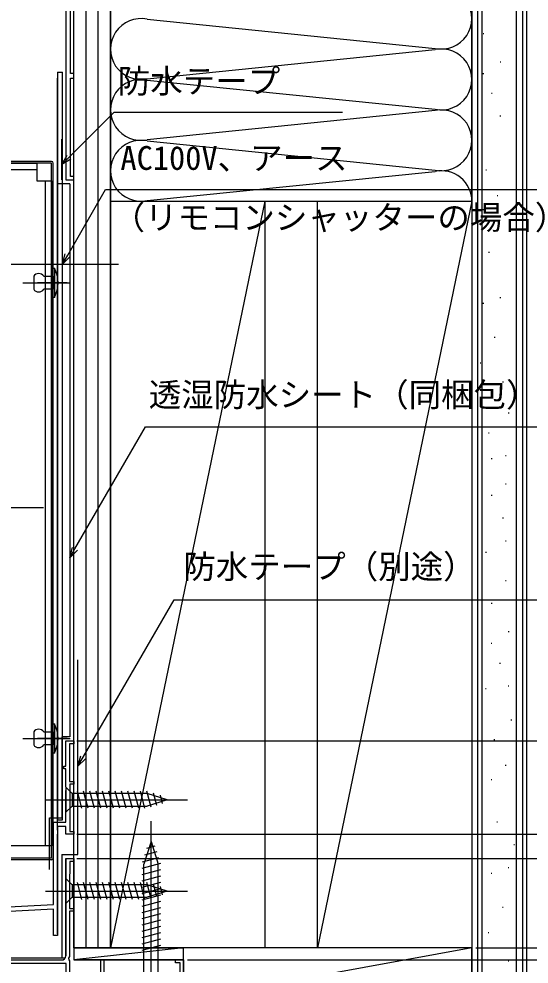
# Model space of a CAD drawing. Units: millimetres, scale not verified. Extents: x -525 to 525, y -783 to 778.
# Drawn here: x -129.8 to -4.2, y 258.3 to 491.2 of the extents above; entities that cross this region are included whole.
import ezdxf
from ezdxf.enums import TextEntityAlignment as Align

# ---------------------------------------------------------------- set-up
doc = ezdxf.new("R2010")
doc.units = ezdxf.units.MM
doc.header["$LTSCALE"] = 4
for name, color, linetype in [('0-2_YKK_11', 7, 'Continuous'), ('0-4_YKK_12', 2, 'Continuous'), ('0-5_YKK_13', 4, 'Continuous'), ('0-7_YKK_D', 6, 'Continuous'), ('0-9_YSS_K', 3, 'Continuous'), ('0-A_YSS_KE', 3, 'Continuous')]:
    doc.layers.add(name, color=color, linetype=linetype)
doc.styles.add('ＭＳ ゴシック', font='')
doc.styles.get('ＭＳ ゴシック').set_extended_font_data('MS Gothic')

msp = doc.modelspace()

# ---------------------------------------------------------------- linework, layer by layer
at = {"layer": '0-2_YKK_11'}
for points in [[(-118.3, 495.595), (-118.3, 451.6), (-116.3, 451.6), (-116.3, 452.4), (-117.1, 452.4), (-117.1, 476.6), (-116.3, 476.6), (-116.3, 477.8), (-117.1, 477.8), (-117.1, 495.6)], [(-190.656, 269.363), (-121.299, 272.998), (-121.299, 293.298), (-118.299, 293.298), (-118.299, 301.039), (-118.179, 301.223), (-118.179, 301.773), (-118.299, 301.956), (-118.299, 306.398), (-118.799, 306.398), (-118.799, 307.098), (-118.299, 307.098), (-118.299, 313.298), (-116.299, 313.298), (-116.299, 312.598), (-117.399, 312.598), (-117.399, 303.298), (-116.299, 303.298), (-116.299, 302.598), (-117.299, 302.598), (-117.299, 290.998), (-116.299, 290.998), (-116.299, 290.298), (-118.299, 290.298), (-118.299, 292.198), (-120.299, 292.198), (-120.299, 265.298), (-121.299, 265.298), (-121.299, 271.796), (-143.018, 270.658)], [(-118.299, 260.3), (-118.299, 284.3), (-116.299, 284.3), (-116.299, 283.6), (-117.299, 283.6), (-117.299, 280.5), (-117.349, 280.368), (-117.399, 280.236), (-117.399, 272), (-116.299, 272), (-116.299, 271.3), (-117.399, 271.3), (-117.399, 260.2), (-117.658, 259.75), (-117.549, 259.34), (-117.399, 259.08), (-117.399, 252.5), (-113.794, 252.121)], [(-175.299, 229), (-175.299, 257.8), (-148.259, 259.217), (-148.107, 259.159), (-147.965, 259.1), (-146.257, 259.1), (-146.073, 258.98), (-145.524, 258.98), (-145.34, 259.1), (-143.695, 259.1), (-143.522, 259.2), (-143.349, 259.3), (-119.299, 259.3)], [(-112.941, 251.414), (-112.653, 251.2), (-109.699, 251.2), (-109.699, 259.3), (-108.899, 259.3), (-108.899, 256.09)], [(-103.274, 251.1), (-90.099, 251.1), (-90.099, 258.6), (-91.299, 258.6), (-91.299, 259.3), (-89.299, 259.3), (-89.299, 245.9), (-90.799, 245.9), (-90.799, 246.6), (-90.099, 246.6), (-90.099, 250), (-111.699, 250)]]:
    msp.add_lwpolyline(points, dxfattribs=at)
msp.add_lwpolyline([(-153.699, 252.2), (-118.199, 252.2), (-118.199, 258.4), (-142.849, 258.4), (-143.549, 257.7), (-148.049, 257.7), (-148.644, 258.296), (-153.699, 258.031)], close=True, dxfattribs=at)
msp.add_arc((-119.299, 260.3), 1, 270.00001, 359.99999, dxfattribs=at)
at = {"layer": '0-4_YKK_12'}
for p, q in [((-116.3, 282.3), (-116.3, 522.3)), ((-120.3, 291.298), (-120.3, 476.6)), ((-138.995, 430.8), (-105.298, 430.8)), ((-117.919, 426.2), (-125.281, 426.2)), ((-282.8, 370.797), (-123.8, 370.797)), ((-117.919, 313.9), (-125.281, 313.9)), ((-120.3, 265.762), (-120.3, 290.298)), ((-118.299, 284.3), (-118.299, 260.3)), ((-146.69, 259.8), (-118.433, 259.8)), ((-89.299, 259.3), (-116.299, 259.3)), ((-89.299, 259.3), (-89.299, 231.6))]:
    msp.add_line(p, q, dxfattribs=at)
msp.add_lwpolyline([(-118.299, 284.3), (-116.299, 284.3), (-116.299, 259.3)], dxfattribs=at)
at = {"layer": '0-5_YKK_13'}
for p, q in [((-120.3, 478.1), (-119.1, 478.1)), ((-120.3, 478.1), (-120.3, 430.318)), ((-119.1, 293.8), (-119.1, 478.1)), ((-121.8, 456.098), (-161, 456.098)), ((-121.8, 455.698), (-161, 455.698)), ((-121.8, 284.398), (-121.8, 455.698)), ((-121.4, 284.398), (-121.4, 455.698)), ((-125.4, 453.998), (-215.9, 453.998)), ((-123.4, 451.298), (-123.4, 287.4)), ((-121.8, 451.298), (-121.8, 287.4)), ((-121.4, 429.8), (-121.1, 429.8)), ((-121.4, 422.6), (-121.4, 429.8)), ((-121.1, 429.8), (-121.1, 422.6)), ((-126.2, 427.8), (-126.2, 424.6)), ((-123.7, 427.8), (-121.4, 427.8)), ((-121.4, 427.8), (-121.4, 424.6)), ((-128.87, 426.2), (-117.2, 426.2)), ((-121.4, 424.6), (-123.7, 424.6)), ((-121.1, 422.6), (-121.4, 422.6)), ((-121.1, 317.497), (-121.1, 310.297)), ((-126.2, 315.497), (-126.2, 312.297)), ((-128.87, 313.897), (-117.2, 313.897)), ((-125.6, 313.9), (-120, 313.9)), ((-121.1, 310.297), (-121.4, 310.297)), ((-118.3, 301.898), (-118.3, 295.698)), ((-118.3, 301.898), (-116.75, 300.348)), ((-114.324, 296.698), (-115.449, 300.898)), ((-112.771, 296.698), (-113.896, 300.898)), ((-111.218, 296.698), (-112.343, 300.898)), ((-109.665, 296.698), (-110.79, 300.898)), ((-108.112, 296.698), (-109.237, 300.898)), ((-106.559, 296.698), (-107.684, 300.898)), ((-105.006, 296.698), (-106.131, 300.898)), ((-103.453, 296.698), (-104.579, 300.898)), ((-101.9, 296.698), (-103.026, 300.898)), ((-100.347, 296.698), (-101.473, 300.898)), ((-98.794, 296.698), (-99.92, 300.898)), ((-97.311, 296.956), (-98.367, 300.898)), ((-123.3, 298.798), (-88.3, 298.798)), ((-98.216, 300.348), (-116.75, 300.348)), ((-116.75, 300.348), (-116.75, 297.248)), ((-93.3, 298.798), (-98.216, 300.348)), ((-93.3, 298.798), (-98.216, 297.248)), ((-95.879, 297.408), (-96.692, 300.444)), ((-94.447, 297.859), (-94.996, 299.909)), ((-118.3, 295.698), (-116.75, 297.248)), ((-116.75, 297.248), (-98.216, 297.248)), ((-120.3, 293.8), (-119.1, 293.8)), ((-97.297, 243.5), (-97.297, 293.5)), ((-97.297, 288.5), (-99.047, 282.95)), ((-96.359, 287.354), (-98.409, 286.805)), ((-97.297, 288.5), (-95.547, 282.95)), ((-121.8, 284.398), (-154.2, 284.398)), ((-95.456, 284.49), (-99.478, 283.412)), ((-95.908, 285.922), (-98.943, 285.108)), ((-121.8, 283.998), (-154.2, 283.998)), ((-95.005, 283.058), (-99.597, 281.827)), ((-99.047, 250.25), (-99.047, 282.95)), ((-95.547, 250.25), (-95.547, 282.95)), ((-94.997, 281.507), (-99.597, 280.275)), ((-94.997, 279.954), (-99.597, 278.722)), ((-118.299, 279.4), (-118.299, 273.2)), ((-118.299, 279.4), (-116.749, 277.85)), ((-98.215, 277.85), (-116.749, 277.85)), ((-116.749, 277.85), (-116.749, 274.75)), ((-114.322, 274.2), (-115.448, 278.4)), ((-112.769, 274.2), (-113.895, 278.4)), ((-111.216, 274.2), (-112.342, 278.4)), ((-109.663, 274.2), (-110.789, 278.4)), ((-108.11, 274.2), (-109.236, 278.4)), ((-106.558, 274.2), (-107.683, 278.4)), ((-105.005, 274.2), (-106.13, 278.4)), ((-103.452, 274.2), (-104.577, 278.4)), ((-101.899, 274.2), (-103.024, 278.4)), ((-100.346, 274.2), (-101.471, 278.4)), ((-98.793, 274.2), (-99.918, 278.4)), ((-94.997, 278.401), (-99.597, 277.169)), ((-97.309, 274.459), (-98.365, 278.4)), ((-93.299, 276.3), (-98.215, 277.85)), ((-95.877, 274.91), (-96.691, 277.946)), ((-94.446, 275.362), (-94.995, 277.412)), ((-123.299, 276.3), (-88.299, 276.3)), ((-94.997, 276.848), (-99.597, 275.616)), ((-94.997, 275.295), (-99.597, 274.063)), ((-93.299, 276.3), (-98.215, 274.75)), ((-118.299, 273.2), (-116.749, 274.75)), ((-116.749, 274.75), (-98.215, 274.75)), ((-94.997, 273.743), (-99.597, 272.51)), ((-94.997, 272.19), (-99.597, 270.957)), ((-94.997, 270.637), (-99.597, 269.404)), ((-94.997, 269.084), (-99.597, 267.851)), ((-94.997, 267.531), (-99.597, 266.298)), ((-94.997, 265.978), (-99.597, 264.745)), ((-94.997, 264.425), (-99.597, 263.192)), ((-94.997, 262.872), (-99.597, 261.64))]:
    msp.add_line(p, q, dxfattribs=at)
for points in [[(-125.4, 455.598), (-215.9, 455.598), (-215.9, 472.598)], [(-125.4, 455.598), (-125.4, 451.298), (-121.8, 451.298)], [(-120.3, 430.318), (-120.3, 426.076), (-120.3, 318.018), (-120.3, 313.776), (-120.3, 293.8)], [(-121.4, 310.297), (-121.4, 317.497), (-121.1, 317.497)], [(-123.7, 315.497), (-121.4, 315.497), (-121.4, 312.297), (-123.7, 312.297)], [(-121.8, 287.4), (-136.9, 287.4), (-136.9, 284.5)]]:
    msp.add_lwpolyline(points, dxfattribs=at)
for centre, radius, start, end in [((-121.8, 455.698), 0.4, 0, 90), ((-127.85, 426.2), 7.65, 331.92751, 28.07249), ((-124.95, 426.971), 1.5, 33.55731, 146.44269), ((-124.95, 425.429), 1.5, 213.55731, 326.44269), ((-127.85, 313.897), 7.65, 331.92751, 28.07249), ((-124.95, 314.668), 1.5, 33.55731, 146.44269), ((-124.95, 313.126), 1.5, 213.55731, 326.44269), ((-121.8, 284.398), 0.4, 270, 0)]:
    msp.add_arc(centre, radius, start, end, dxfattribs=at)
at = {"layer": '0-7_YKK_D'}
for p, q in [((-115.599, 313.298), (54.7, 313.298)), ((-115.599, 290.298), (54.7, 290.298)), ((-115.599, 290.298), (54.7, 290.298)), ((-115.599, 284.3), (34.7, 284.3)), ((-17.297, 262.3), (94.7, 262.3)), ((-88.299, 259.3), (74.7, 259.3)), ((-88.299, 259.3), (74.7, 259.3))]:
    msp.add_line(p, q, dxfattribs=at)
for points in [[(-119.3, 455.343), (-117.497, 457.146), (-106.393, 468.249), (-50.179, 468.249)], [(-117.014, 456.663), (-119.3, 455.343), (-117.98, 457.629)], [(-119.1, 430.8), (-117.825, 433.008), (-108.511, 449.141), (28.425, 449.141)], [(-117.233, 432.667), (-119.1, 430.8), (-118.417, 433.35)], [(-117.303, 358.434), (-116.028, 360.642), (-98.658, 390.727), (22.853, 390.727)], [(-115.436, 360.301), (-117.303, 358.434), (-116.62, 360.984)], [(-115.298, 307.037), (-114.023, 309.245), (-91.632, 348.028), (0.21, 348.028)], [(-113.432, 308.904), (-115.298, 307.037), (-114.615, 309.587)]]:
    msp.add_lwpolyline(points, dxfattribs=at)
at = {"layer": '0-9_YSS_K'}
for p, q in [((-113.299, 262.3), (-113.299, 579.301)), ((-110.299, 262.3), (-110.299, 579.301)), ((-107.297, 446.3), (-107.297, 579.301)), ((-18.297, 446.3), (-18.297, 579.301)), ((-16.799, 249.3), (-16.799, 579.301)), ((-7.299, 249.3), (-7.299, 579.301)), ((-4.799, 249.3), (-4.799, 579.301)), ((-98.265, 491.142), (-27.329, 483.958)), ((-15.533, 487.654), (-15.333, 487.654)), ((-98.265, 476.458), (-27.329, 483.642)), ((-11.337, 480.66), (-11.137, 480.66)), ((-15.592, 477.791), (-15.392, 477.791)), ((-98.265, 476.142), (-27.329, 468.958)), ((-13.493, 472.895), (-13.293, 472.895)), ((-27.329, 468.642), (-98.265, 461.458)), ((-16.99, 466.601), (-16.79, 466.601)), ((-11.395, 467.3), (-11.195, 467.3)), ((-98.265, 461.142), (-27.329, 453.958)), ((-98.265, 446.458), (-27.329, 453.642)), ((-14.892, 454.012), (-14.692, 454.012)), ((-12.095, 447.718), (-11.895, 447.718)), ((-69.297, 446.3), (-107.297, 262.3)), ((-107.297, 446.3), (-18.297, 446.3)), ((-18.297, 446.3), (-56.297, 262.3)), ((-15.592, 444.221), (-15.392, 444.221)), ((-14.193, 433.731), (-13.993, 433.731)), ((-11.395, 422.541), (-11.195, 422.541)), ((-15.592, 421.143), (-15.392, 421.143)), ((-12.794, 412.75), (-12.594, 412.75)), ((-16.291, 406.456), (-16.091, 406.456)), ((-15.625, 401.097), (-15.425, 401.097)), ((-10.73, 401.796), (-10.53, 401.796)), ((-11.395, 399.463), (-11.195, 399.463)), ((-9.331, 394.103), (-9.131, 394.103)), ((-14.227, 389.208), (-14.027, 389.208)), ((-13.527, 382.914), (-13.327, 382.914)), ((-10.031, 383.613), (-9.831, 383.613)), ((-10.031, 376.619), (-9.831, 376.619)), ((-13.527, 373.822), (-13.327, 373.822)), ((-10.73, 368.227), (-10.53, 368.227)), ((-10.031, 362.632), (-9.831, 362.632)), ((-14.926, 359.835), (-14.726, 359.835)), ((-10.031, 352.841), (-9.831, 352.841)), ((-13.527, 347.246), (-13.327, 347.246)), ((-9.331, 340.253), (-9.131, 340.253)), ((-13.586, 337.384), (-13.386, 337.384)), ((-11.488, 332.488), (-11.288, 332.488)), ((-14.984, 326.194), (-14.784, 326.194)), ((-9.39, 326.893), (-9.19, 326.893)), ((-8.69, 318.501), (-8.49, 318.501)), ((-12.886, 313.605), (-12.686, 313.605)), ((-10.089, 307.311), (-9.889, 307.311)), ((-13.586, 303.814), (-13.386, 303.814)), ((-12.187, 293.324), (-11.987, 293.324)), ((-7.991, 287.729), (-7.791, 287.729)), ((-9.39, 282.134), (-9.19, 282.134)), ((-13.586, 280.735), (-13.386, 280.735)), ((-10.788, 272.343), (-10.588, 272.343)), ((-14.285, 266.049), (-14.085, 266.049)), ((-89.299, 262.3), (-116.3, 259.3)), ((-18.3, 262.299), (-89.299, 262.299)), ((-89.299, 247.299), (-89.299, 262.299)), ((-9.39, 259.055), (-9.19, 259.055))]:
    msp.add_line(p, q, dxfattribs=at)
for points in [[(-116.3, 264.3), (-116.3, 259.3), (-89.299, 259.3)], [(-89.294, 249.3), (-89.299, 262.3), (-116.3, 262.3)], [(-18.3, 249.299), (-18.3, 262.299), (-89.299, 249.299)]]:
    msp.add_lwpolyline(points, dxfattribs=at)
for centre, start, end in [((-25.797, 491.3), 258.21646, 101.78354), ((-99.797, 483.8), 78.21638, 281.78352), ((-25.797, 476.3), 258.21646, 101.78354), ((-99.797, 468.8), 78.21638, 281.78352), ((-25.797, 461.3), 258.21646, 101.78354), ((-99.797, 453.8), 78.21638, 281.78352), ((-25.797, 446.3), 0, 101.78354)]:
    msp.add_arc(centre, 7.5, start, end, dxfattribs=at)
at = {"layer": '0-A_YSS_KE'}
for p, q in [((-116.299, 262.3), (-116.299, 579.301)), ((-107.299, 579.301), (-107.299, 262.3)), ((-18.299, 579.301), (-18.299, 249.3)), ((-15.799, 249.3), (-15.799, 579.301)), ((-5.799, 579.301), (-5.799, 249.3)), ((-120.3, 450.6), (-120.3, 466.6)), ((-119.3, 451.6), (-119.3, 461.6)), ((-117.303, 450.6), (-120.3, 450.6)), ((-117.303, 450.6), (-117.303, 314.298)), ((-115.298, 285.302), (-115.298, 333.302)), ((-119.299, 314.298), (-119.299, 294.298)), ((-117.303, 314.298), (-119.299, 314.298)), ((-119.298, 285.302), (-115.298, 285.302)), ((-119.298, 285.302), (-119.298, 259.8)), ((-116.299, 262.3), (-89.299, 262.3))]:
    msp.add_line(p, q, dxfattribs=at)
for points in [[(-107.297, 262.3), (-107.297, 446.3), (-69.297, 446.3), (-69.297, 262.3)], [(-56.297, 262.3), (-56.297, 446.3), (-18.297, 446.3), (-18.297, 262.3)]]:
    msp.add_lwpolyline(points, close=True, dxfattribs=at)
msp.add_lwpolyline([(-122.299, 281.598), (-122.299, 294.298), (-119.299, 294.298)], dxfattribs=at)

# ---------------------------------------------------------------- texts
at = {"layer": '0-7_YKK_D', "style": 'ＭＳ ゴシック'}
for s, p in [('防水テープ', (-105.492, 471.201)), ('AC100V、アース', (-104.841, 452.256)), ('（リモコンシャッターの場合）', (-106.796, 437.604)), ('透湿防水シート（同梱包）', (-97.872, 393.912)), ('防水テープ（別途）', (-89.367, 351.548))]:
    msp.add_text(s, height=5.865, dxfattribs=at).set_placement(p, align=Align.BOTTOM_LEFT)

doc.saveas('drawing.dxf')
